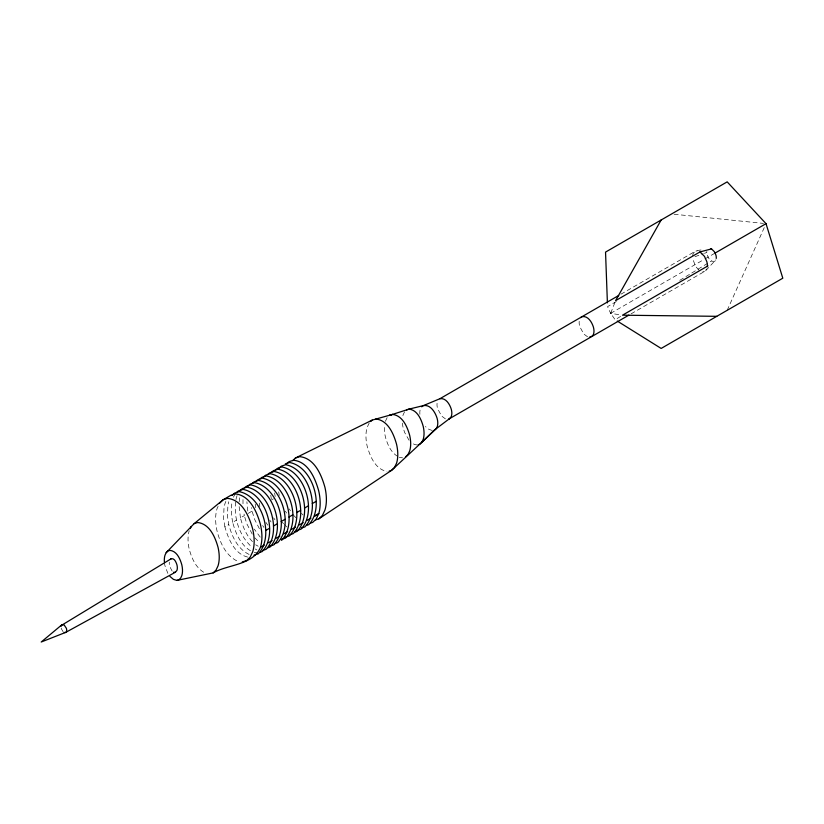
<?xml version="1.0" encoding="UTF-8"?>
<svg xmlns="http://www.w3.org/2000/svg" width="824" height="824" viewBox="0 0 824 824"><rect width="100%" height="100%" fill="white"/><g stroke="black" fill="none" stroke-linecap="round" stroke-linejoin="round"><path stroke-width="0.62" stroke-dasharray="4.12 3.09" d="M235.613 502.043C233.686 518.306 239.537 535.981 251.825 547.054M239.115 501.816L239.496 499.797A37.276 21.527 60 0 1 240.103 496.161M692.613 255.842C692.665 251.104 697.722 250.311 701.44 249.93M620.626 316.395L615.147 319.743L610.666 313.357L615.6 300.647M727.18 310.318L764.445 227.177M218.102 506.379L217.103 508.49A48.029 27.728 60 0 0 217.114 531.315C220.235 543.006 225.951 555.675 237.436 561.165M369.234 422.959L367.164 427.337A39.696 22.918 60 0 0 367.174 446.206C370.028 456.249 375.373 469.453 386.971 471.349M385.375 421.352L387.095 417.737L389.515 415.368M404.553 411.856L403.132 414.843A27.11 15.656 60 0 0 402.678 416.676M631.112 313.831L704.499 271.467L706.837 268.912M705.869 270.499L715.922 259.776M715.304 260.796L714.429 261.414C709.464 261.991 706.601 255.646 706.817 251.413M679.769 280.325L690.718 273.64M691.82 272.971L711.534 260.95M620.956 294.189L695.446 251.186L697.125 250.908M247.633 557.065C234.366 553.872 228.269 538.731 224.89 526.835L228.773 524.589L227.465 516.318L227.846 506.523A37.276 21.527 60 0 1 228.753 501.764M250.434 550.741C240.474 544.757 235.613 533.118 232.656 522.354L236.54 520.109M252.474 541.605C246.18 535.136 242.75 526.454 240.423 517.863L244.306 515.618L243.935 513.259M248.189 513.383L252.072 511.137L251.516 507.594M271.498 499.921L273.434 498.808M616.383 301.533L607.546 306.641L610.666 313.357L621.317 315.005M610.666 313.357L703.881 259.539M704.984 258.901L713.862 253.782M694.982 256.686L703.274 253.751M704.448 253.328L706.817 252.484M702.821 271.745L704.499 271.467M674.114 214.24L763.467 223.407M417.346 445.012L414.606 444.569L411.773 442.931M399.269 457.32L402.576 457.856M254.183 552.389L257.819 552.966M432.25 430.499L428.799 429.294L425.369 426.533M587.543 336.779L583.732 333.947L579.705 326.489A12.793 7.385 60 0 1 579.2 321.319M445.393 418.849L441.582 416.017L437.554 408.56A12.793 7.385 60 0 1 437.554 401.288M255.162 548.98L256.851 549.948M249.085 554.428C237.6 548.949 231.884 536.28 228.773 524.589M397.539 456.321C390.731 452.242 387.414 444.291 385.395 436.936A32.806 18.942 60 0 1 384.499 425.977M255.708 544.808L258.2 546.25M203.641 572.216C195.566 567.365 191.632 557.941 189.232 549.217A38.903 22.464 60 0 1 189.221 530.738M699.01 270.19L695.456 266.265L692.613 258.324M301.409 513.352L303.026 514.959M293.581 515.34L296.001 517.74M281.921 522.066L283.538 523.662M284.352 524.466L286.783 526.876M260.24 537.124L254.266 529.121M254.74 537.763L259.591 542.573M63.087 631.699L61.388 628.815A5.026 2.905 60 0 1 61.1 627.548M172.154 571.125L169.713 566.407A10.434 6.026 60 0 1 169.301 562.174M409.034 440.222L404.563 432.343L403.142 427.728A27.11 15.656 60 0 1 402.4 423.062M289.224 508.933L290.46 510.767M285.341 511.179L286.577 513.012M273.681 517.905L274.928 519.738M269.798 520.15L271.044 521.973M265.915 522.395L267.779 525.135M262.66 525.547L263.896 527.381M259.395 528.709L254.595 519.326L252.072 511.137M252.247 534.106L246.819 523.807L244.306 515.618M167.88 573.38L165.016 565.944A22.691 13.102 60 0 1 164.491 562.988M278.697 491.897L279.264 495.44M274.629 492.958L275.185 496.501M270.746 495.203L271.302 498.747M259.282 503.114L259.838 506.657M255.213 504.175L255.77 507.718M247.818 511.014L246.881 501.775M240.423 517.863L239.115 506.255M232.656 522.354L231.348 514.083L231.729 504.288A37.276 21.527 60 0 1 232.08 501.826M224.89 526.835L223.582 518.564L223.963 508.769A37.276 21.527 60 0 1 226.209 500.652M242.998 499.571L242.998 504.02M235.963 499.581A37.276 21.527 60 0 1 237.353 494.987M419.9 414.266A15.471 8.93 60 0 1 420.498 408.714M233.47 497.233A37.276 21.527 60 0 1 235.149 494.235"/><path stroke-width="1.24" d="M253.936 555.211L258.293 553.831C274.464 536.805 262.784 496.202 239.166 491.629L234.809 493.01A37.276 21.527 60 0 0 232.049 495.471M259.993 552.276L262.176 551.586C278.347 534.57 266.677 493.957 243.049 489.384L238.692 490.774A37.276 21.527 60 0 0 236.787 492.309M262.794 550.38L266.059 549.34C282.241 532.325 270.56 491.712 246.932 487.139L242.586 488.529A37.276 21.527 60 0 0 239.815 490.98M267.769 547.795L269.942 547.095C286.124 530.079 274.443 489.477 250.815 484.903L246.469 486.284A37.276 21.527 60 0 0 244.553 487.818M269.479 546.24L273.826 544.86C290.007 527.844 278.327 487.231 254.698 482.658L250.352 484.048A37.276 21.527 60 0 0 247.581 486.5M274.443 543.655L277.709 542.614C293.89 525.599 282.21 484.986 258.582 480.413L254.235 481.803A37.276 21.527 60 0 0 252.319 483.338M281.592 540.369C297.773 523.353 286.093 482.751 262.465 478.178L258.118 479.558A37.276 21.527 60 0 0 256.202 481.092M281.128 539.514L285.475 538.134C301.656 521.108 289.976 480.505 266.348 475.932L262.001 477.323A37.276 21.527 60 0 0 260.085 478.857M285.011 537.279L289.358 535.888C305.539 518.873 293.859 478.26 270.231 473.687L265.884 475.077A37.276 21.527 60 0 0 263.113 477.529M289.986 534.683L293.241 533.643C309.422 516.627 297.742 476.025 274.114 471.452L269.767 472.832A37.276 21.527 60 0 0 267.862 474.367M294.951 532.098L297.124 531.408C313.305 514.382 301.625 473.779 278.007 469.206L273.65 470.586A37.276 21.527 60 0 0 271.745 472.121M296.661 530.543L301.007 529.163C317.188 512.147 305.508 471.534 281.89 466.961L277.534 468.351A37.276 21.527 60 0 0 275.628 469.886M301.636 527.957L304.901 526.917C321.072 509.901 309.391 469.289 285.774 464.715L281.417 466.106A37.276 21.527 60 0 0 278.656 468.557M306.6 525.372L308.784 524.672C324.955 507.656 313.274 467.053 289.657 462.48L285.3 463.861M169.94 576.398L173.411 579.354L176.903 580.405L213.148 572.896C227.949 564.286 252.917 565.408 260.466 547.311A48.029 27.728 60 0 0 260.446 524.497C256.944 511.972 250.022 495.389 235.283 493.875L230.926 495.255L223.16 499.746L194.134 523.642L166.19 552.657L165.006 555.16A22.691 13.102 60 0 0 164.398 562.04M190.241 528.586L191.25 526.443M286.422 464.077A37.276 21.527 60 0 1 289.183 461.615L293.54 460.235C308.279 461.759 315.211 478.342 318.703 490.857A48.029 27.728 60 0 1 318.723 513.682L316.21 518.976L312.667 522.437L310.483 523.127M315.613 519.882L318.878 518.842L391.565 470.36L421.806 442.272L423.227 439.285A27.11 15.656 60 0 0 423.217 426.399C421.239 419.334 417.335 409.981 409.003 409.116L406.551 409.899M661.157 219.987L615.6 300.647L699.998 251.917L711.545 248.9L714.418 251.763L715.922 255.121A8.189 4.728 60 0 1 716.241 258.427M418.17 444.744L419.807 444.229L434.279 430.169L450.306 418.046L451.274 416.46A12.793 7.385 60 0 0 451.264 409.188C449.76 404.306 445.866 397.621 439.882 398.734L423.33 405.624L409.003 409.116L389.515 415.368L392.492 414.421C402.565 415.461 407.293 426.791 409.683 435.34A32.806 18.942 60 0 1 409.693 450.924L407.973 454.539L405.552 456.908M65.869 632.307L66.363 631.678A5.026 2.905 60 0 0 66.363 628.279L64.118 624.932L61.882 624.788L41.21 642.02L65.869 632.307L175.296 572.299L176.872 570.527A10.434 6.026 60 0 0 176.872 564.595C176.027 562.195 174.523 558.085 171.289 558.693L61.388 625.416A5.026 2.905 60 0 0 61.1 626.364M166.19 552.657L167.869 551.029L169.919 550.37C176.892 551.091 180.157 558.919 181.816 564.831A22.691 13.102 60 0 1 181.816 575.615L180.631 578.118L178.963 579.756L176.903 580.405M219.606 503.196L223.16 499.746L227.506 498.355C242.256 499.88 249.178 516.463 252.68 528.977A48.029 27.728 60 0 1 252.7 551.802L250.187 557.096L246.633 560.557L242.287 561.937M292.736 460.626L295.404 458.031L372.17 420.106L392.492 414.421M213.148 572.896L216.022 570.095L218.051 565.81A38.903 22.464 60 0 0 218.041 547.321C215.208 537.186 209.595 523.755 197.657 522.519L194.134 523.642M370.697 421.538L372.17 420.106M318.878 518.842L322.431 515.391L324.934 510.097A48.029 27.728 60 0 0 324.924 487.272C321.422 474.758 314.5 458.165 299.751 456.651L295.404 458.031M421.806 442.272L435.937 428.995L437.101 427.069A15.471 8.93 60 0 0 437.101 418.273C435.268 412.371 430.561 404.285 423.33 405.624L421.672 406.788M580.673 317.621L582.032 316.663C588.017 315.551 591.91 322.236 593.414 327.118A12.793 7.385 60 0 1 593.424 334.389L592.456 335.976L589.407 337.222M450.306 418.046L448.936 419.014L628.887 315.118M170.424 559.3L171.289 558.693M439.882 398.734L618.731 295.476M714.975 253.133L766.021 223.665L782.8 278.203L661.157 348.439L617.289 321.072M707.95 265.864L622.501 315.19L716.777 316.323M265.637 530.522L269.52 528.277M273.403 526.031L277.286 523.786M281.169 521.551L285.053 519.305M288.946 517.06L292.829 514.825M296.712 512.579L300.595 510.334M304.478 508.099L308.361 505.854M312.244 503.608L316.128 501.363M260.466 547.311L264.349 545.076M268.233 542.831L272.116 540.585M275.999 538.35L279.882 536.105M283.765 533.859L287.648 531.614M291.531 529.379L295.414 527.133M299.308 524.888L303.191 522.653M307.074 520.408L310.957 518.162M314.84 515.927L318.723 513.682M314.82 515.968L318.703 513.723M389.175 471.122L391.565 470.36L394.5 467.507L396.581 463.129A39.696 22.918 60 0 0 396.56 444.27C393.676 433.918 387.95 420.219 375.765 418.963M175.296 572.299L173.648 572.258M65.271 632.595L64.128 632.451M710.906 248.539L711.534 248.889M699.978 251.907L704.489 256.388L706.827 261.641A12.793 7.385 60 0 1 707.332 266.801M766.021 223.665L727.18 181.867L605.537 252.103L607.401 302.83"/></g></svg>
